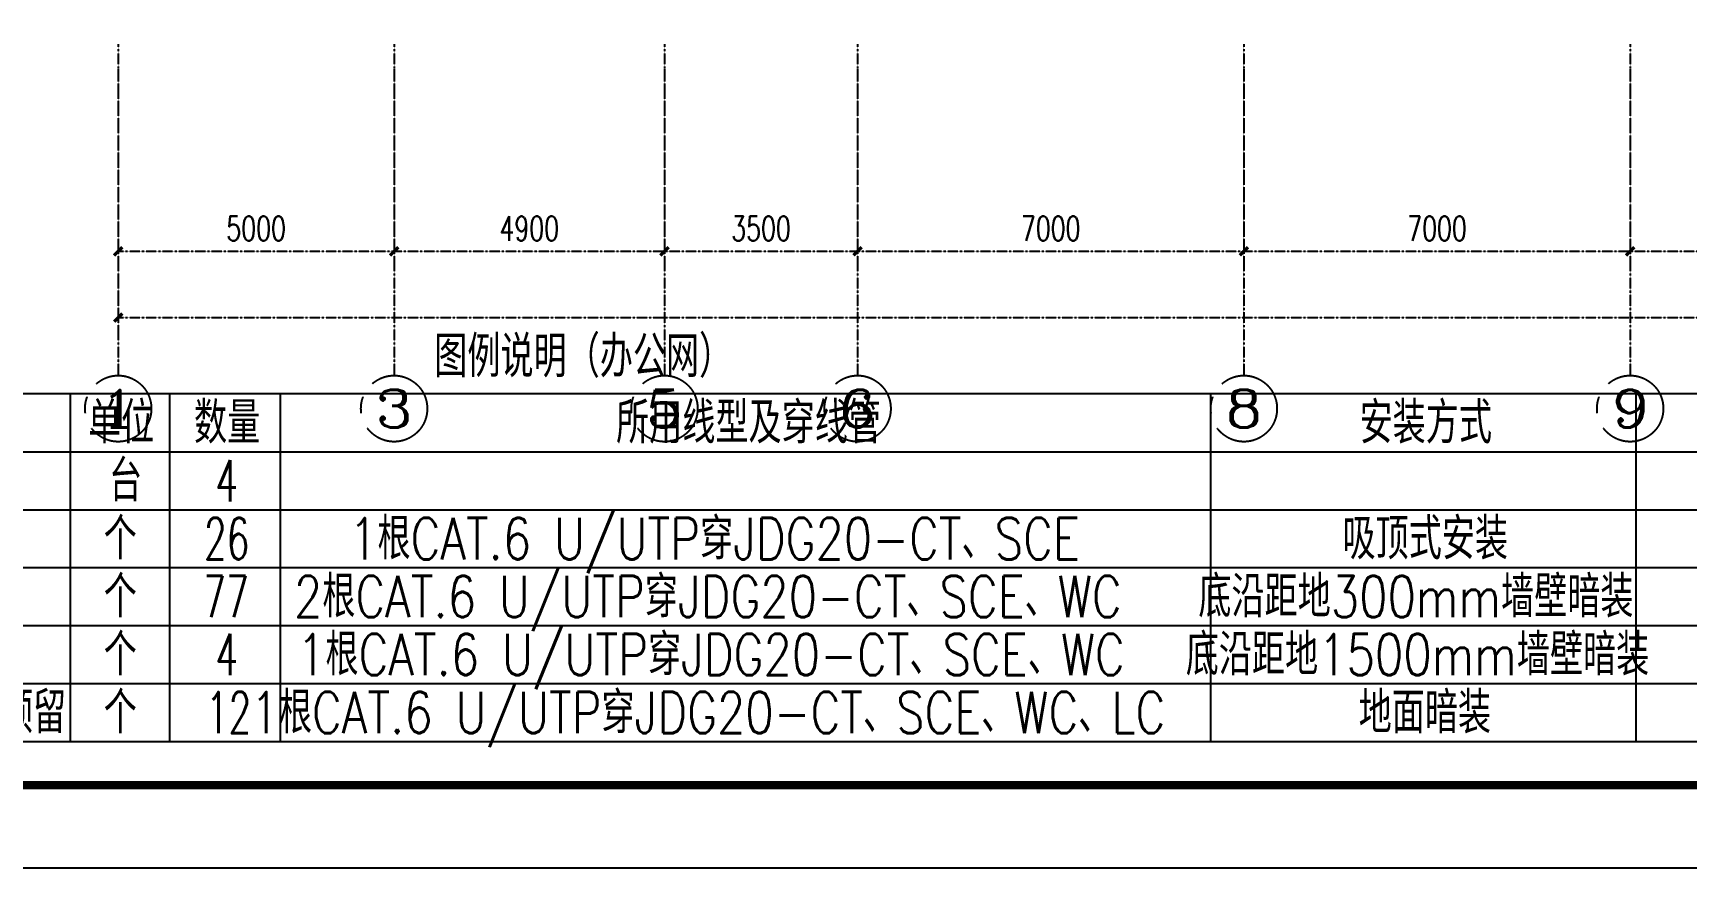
# Model space of a CAD drawing. Extents: x 1241380 to 1952554, y 1012187 to 1766051.
# Drawn here: x 1569373 to 1599344, y 1186195 to 1201318 of the extents above; entities that cross this region are included whole.
import ezdxf
from ezdxf.enums import TextEntityAlignment as Align

# ---------------------------------------------------------------- set-up
doc = ezdxf.new("R2010")
doc.units = 0
doc.linetypes.add('CENTER', pattern=[2, 1.25, -0.25, 0.25, -0.25])
for name, color, linetype in [('1-建筑底图', 8, 'Continuous'), ('AXIS', 251, 'CENTER'), ('AXIS_TEXT', 7, 'Continuous'), ('BTTK', 7, 'Continuous'), ('PUB_TITLE', 7, 'Continuous'), ('TEL_TAB', 7, 'Continuous'), ('WALL', 2, 'Continuous')]:
    doc.layers.add(name, color=color, linetype=linetype)
doc.styles.add('_TCH_AXIS', font='COMPLEX', dxfattribs={"bigfont": 'GBCBIG'})
doc.styles.add('_TCH_DIM_T3', font='SIMPLEX', dxfattribs={"width": 0.705882, "bigfont": 'GBCBIG'})
doc.styles.add('_TEL_DIM', font='SIMPLEX', dxfattribs={"width": 0.8, "height": 3.5, "bigfont": 'HZTXT'})
doc.styles.add('COMPLEX', font='COMPLEX')
doc.styles.add('HZ(TK)', font='geniso.shx', dxfattribs={"width": 0.9, "bigfont": 'hztxt.shx'})
doc.styles.get("Standard").update_dxf_attribs({"font": 'gbeitc.shx', "bigfont": 'gbcbig.shx'})
doc.linetypes.add('JIEDI', pattern='A,1.25,-0.25,0.25,-0.25,0.625,["/",Standard,S=0.6,R=0,X=0,Y=-0.3],0.625,-0.25,0.25,-0.25', length=4)
doc.dimstyles.new('_TCH_ARCH&&150', dxfattribs={"dimtxt": 446.25, "dimasz": 150, "dimexe": 375, "dimexo": 450, "dimgap": 189.375, "dimtad": 1, "dimdec": 0, "dimzin": 0, "dimdsep": 46, "dimtxsty": '_TCH_DIM_T3', "dimblk": 'ARCHTICK', "dimcen": 0.09, "dimclrt": 7, "dimazin": 2, "dimtfac": 1, "dimtdec": 0, "dimtix": 1, "dimtmove": 2, "dimatfit": 3, "dimfxl": 1, "dimtolj": 1, "dimtzin": 0, "dimarcsym": 0})

# ---------------------------------------------------------------- blocks, each defined once
blk = doc.blocks.new('_AXISO')
blk.add_circle((0, 0), 0.5)
at = {"layer": 'AXIS_TEXT', "style": 'COMPLEX', "width": 1.041667}
blk.add_attdef('A', text='', height=0.56, dxfattribs=at).set_placement((-0.25, -0.28), (0.25, -0.28), align=Align.FIT)
blk = doc.blocks.new('_ArchTick')
at = {"color": 0, "linetype": 'ByBlock', "const_width": 0.4}
blk.add_lwpolyline([(-0.5, -0.5), (0.5, 0.5)], dxfattribs=at)
blk = doc.blocks.new('*D59')
at = {"layer": 'AXIS', "color": 0, "lineweight": -2, "transparency": 16777216}
for p, q in [((926858, 771137), (926858, 766262)), ((1041608, 771137), (1041608, 766262)), ((926858, 766637), (1041608, 766637))]:
    blk.add_line(p, q, dxfattribs=at)
at = {"layer": 'Defpoints', "color": 0}
for p in [(926858, 771587), (1041608, 771587), (1041608, 766637)]:
    blk.add_point(p, dxfattribs=at)
at = {"layer": 'AXIS', "color": 0, "lineweight": -2, "transparency": 16777216, "xscale": 150, "yscale": 150, "zscale": 150, "rotation": 180}
blk.add_blockref('_ArchTick', (926858, 766637), dxfattribs=at)
at = {"layer": 'AXIS', "color": 0, "lineweight": -2, "transparency": 16777216, "xscale": 150, "yscale": 150, "zscale": 150}
blk.add_blockref('_ArchTick', (1041608, 766637), dxfattribs=at)
at = {"layer": 'AXIS', "color": 7, "transparency": 16777216, "insert": (984233, 767049), "char_height": 446.2, "attachment_point": 5, "style": '_TCH_DIM_T3'}
blk.add_mtext('\\A1;114750', dxfattribs=at)
blk = doc.blocks.new('*D60')
at = {"layer": 'AXIS', "color": 0, "lineweight": -2, "transparency": 16777216}
for p, q in [((926858, 771137), (926858, 767462)), ((931858, 771137), (931858, 767462)), ((926858, 767837), (931858, 767837))]:
    blk.add_line(p, q, dxfattribs=at)
at = {"layer": 'Defpoints', "color": 0}
for p in [(926858, 771587), (931858, 771587), (931858, 767837)]:
    blk.add_point(p, dxfattribs=at)
at = {"layer": 'AXIS', "color": 0, "lineweight": -2, "transparency": 16777216, "xscale": 150, "yscale": 150, "zscale": 150, "rotation": 180}
blk.add_blockref('_ArchTick', (926858, 767837), dxfattribs=at)
at = {"layer": 'AXIS', "color": 0, "lineweight": -2, "transparency": 16777216, "xscale": 150, "yscale": 150, "zscale": 150}
blk.add_blockref('_ArchTick', (931858, 767837), dxfattribs=at)
at = {"layer": 'AXIS', "color": 7, "transparency": 16777216, "insert": (929358, 768249), "char_height": 446.2, "attachment_point": 5, "style": '_TCH_DIM_T3'}
blk.add_mtext('\\A1;5000', dxfattribs=at)
blk = doc.blocks.new('*D61')
at = {"layer": 'AXIS', "color": 0, "lineweight": -2, "transparency": 16777216}
for p, q in [((931858, 771137), (931858, 767462)), ((936758, 771137), (936758, 767462)), ((931858, 767837), (936758, 767837))]:
    blk.add_line(p, q, dxfattribs=at)
at = {"layer": 'Defpoints', "color": 0}
for p in [(931858, 771587), (936758, 771587), (936758, 767837)]:
    blk.add_point(p, dxfattribs=at)
at = {"layer": 'AXIS', "color": 0, "lineweight": -2, "transparency": 16777216, "xscale": 150, "yscale": 150, "zscale": 150, "rotation": 180}
blk.add_blockref('_ArchTick', (931858, 767837), dxfattribs=at)
at = {"layer": 'AXIS', "color": 0, "lineweight": -2, "transparency": 16777216, "xscale": 150, "yscale": 150, "zscale": 150}
blk.add_blockref('_ArchTick', (936758, 767837), dxfattribs=at)
at = {"layer": 'AXIS', "color": 7, "transparency": 16777216, "insert": (934308, 768249), "char_height": 446.2, "attachment_point": 5, "style": '_TCH_DIM_T3'}
blk.add_mtext('\\A1;4900', dxfattribs=at)
blk = doc.blocks.new('*D62')
at = {"layer": 'AXIS', "color": 0, "lineweight": -2, "transparency": 16777216}
for p, q in [((936758, 771137), (936758, 767462)), ((940258, 771137), (940258, 767462)), ((936758, 767837), (940258, 767837))]:
    blk.add_line(p, q, dxfattribs=at)
at = {"layer": 'Defpoints', "color": 0}
for p in [(936758, 771587), (940258, 771587), (940258, 767837)]:
    blk.add_point(p, dxfattribs=at)
at = {"layer": 'AXIS', "color": 0, "lineweight": -2, "transparency": 16777216, "xscale": 150, "yscale": 150, "zscale": 150, "rotation": 180}
blk.add_blockref('_ArchTick', (936758, 767837), dxfattribs=at)
at = {"layer": 'AXIS', "color": 0, "lineweight": -2, "transparency": 16777216, "xscale": 150, "yscale": 150, "zscale": 150}
blk.add_blockref('_ArchTick', (940258, 767837), dxfattribs=at)
at = {"layer": 'AXIS', "color": 7, "transparency": 16777216, "insert": (938508, 768249), "char_height": 446.2, "attachment_point": 5, "style": '_TCH_DIM_T3'}
blk.add_mtext('\\A1;3500', dxfattribs=at)
blk = doc.blocks.new('*D63')
at = {"layer": 'AXIS', "color": 0, "lineweight": -2, "transparency": 16777216}
for p, q in [((940258, 771137), (940258, 767462)), ((947258, 771137), (947258, 767462)), ((940258, 767837), (947258, 767837))]:
    blk.add_line(p, q, dxfattribs=at)
at = {"layer": 'Defpoints', "color": 0}
for p in [(940258, 771587), (947258, 771587), (947258, 767837)]:
    blk.add_point(p, dxfattribs=at)
at = {"layer": 'AXIS', "color": 0, "lineweight": -2, "transparency": 16777216, "xscale": 150, "yscale": 150, "zscale": 150, "rotation": 180}
blk.add_blockref('_ArchTick', (940258, 767837), dxfattribs=at)
at = {"layer": 'AXIS', "color": 0, "lineweight": -2, "transparency": 16777216, "xscale": 150, "yscale": 150, "zscale": 150}
blk.add_blockref('_ArchTick', (947258, 767837), dxfattribs=at)
at = {"layer": 'AXIS', "color": 7, "transparency": 16777216, "insert": (943758, 768249), "char_height": 446.2, "attachment_point": 5, "style": '_TCH_DIM_T3'}
blk.add_mtext('\\A1;7000', dxfattribs=at)
blk = doc.blocks.new('*D64')
at = {"layer": 'AXIS', "color": 0, "lineweight": -2, "transparency": 16777216}
for p, q in [((947258, 771137), (947258, 767462)), ((954258, 771137), (954258, 767462)), ((947258, 767837), (954258, 767837))]:
    blk.add_line(p, q, dxfattribs=at)
at = {"layer": 'Defpoints', "color": 0}
for p in [(947258, 771587), (954258, 771587), (954258, 767837)]:
    blk.add_point(p, dxfattribs=at)
at = {"layer": 'AXIS', "color": 0, "lineweight": -2, "transparency": 16777216, "xscale": 150, "yscale": 150, "zscale": 150, "rotation": 180}
blk.add_blockref('_ArchTick', (947258, 767837), dxfattribs=at)
at = {"layer": 'AXIS', "color": 0, "lineweight": -2, "transparency": 16777216, "xscale": 150, "yscale": 150, "zscale": 150}
blk.add_blockref('_ArchTick', (954258, 767837), dxfattribs=at)
at = {"layer": 'AXIS', "color": 7, "transparency": 16777216, "insert": (950758, 768249), "char_height": 446.2, "attachment_point": 5, "style": '_TCH_DIM_T3'}
blk.add_mtext('\\A1;7000', dxfattribs=at)
blk = doc.blocks.new('*D31')
at = {"layer": 'AXIS', "color": 0, "lineweight": -2, "transparency": 16777216}
for p, q in [((954258, 771137), (954258, 767462)), ((961258, 771137), (961258, 767462)), ((954258, 767837), (961258, 767837))]:
    blk.add_line(p, q, dxfattribs=at)
at = {"layer": 'Defpoints', "color": 0}
for p in [(954258, 771587), (961258, 771587), (961258, 767837)]:
    blk.add_point(p, dxfattribs=at)
at = {"layer": 'AXIS', "color": 0, "lineweight": -2, "transparency": 16777216, "xscale": 150, "yscale": 150, "zscale": 150, "rotation": 180}
blk.add_blockref('_ArchTick', (954258, 767837), dxfattribs=at)
at = {"layer": 'AXIS', "color": 0, "lineweight": -2, "transparency": 16777216, "xscale": 150, "yscale": 150, "zscale": 150}
blk.add_blockref('_ArchTick', (961258, 767837), dxfattribs=at)
at = {"layer": 'AXIS', "color": 7, "transparency": 16777216, "insert": (957758, 768249), "char_height": 446.2, "attachment_point": 5, "style": '_TCH_DIM_T3'}
blk.add_mtext('\\A1;7000', dxfattribs=at)
blk = doc.blocks.new('vhtemplate_2020年新竖式图框_A0')
at = {"layer": 'PUB_TITLE', "color": 7}
blk.add_lwpolyline([(0, 0), (1189, 0), (1189, 841), (0, 841)], close=True, dxfattribs=at)
at = {"layer": 'PUB_TITLE', "const_width": 1}
blk.add_lwpolyline([(25, 10), (1179, 10), (1179, 831), (25, 831)], close=True, dxfattribs=at)
at = {"layer": 'BTTK', "color": 4, "style": 'HZ(TK)', "width": 0.9}
for tag, p in [('合作单位', (1144, 743.5)), ('建设单位', (1144, 209.5)), ('工程名称', (1144, 176.5)), ('子项名称', (1154, 160)), ('图纸名称', (1144, 141))]:
    blk.add_attdef(tag, text='', height=3.5, dxfattribs=at).set_placement(p, align=Align.MIDDLE_CENTER)
for tag, p in [('注册证书号', (1156.5, 309.01)), ('注册印章号', (1156.5, 301.01)), ('设计号', (1154, 193)), ('图别', (1137.75, 34)), ('图号', (1170.25, 34)), ('版本号', (1137.75, 26)), ('日期', (1170.25, 26))]:
    blk.add_attdef(tag, text='', height=3.5, dxfattribs=at).set_placement(p, align=Align.MIDDLE)
blk = doc.blocks.new('ERT')
at = {"layer": 'AXIS'}
for p, q in [((926858.2, 771586.5), (926858.2, 765586.5)), ((931858.2, 771586.5), (931858.2, 765586.5)), ((936758.2, 771586.5), (936758.2, 765586.5)), ((940258.2, 771586.5), (940258.2, 765586.5)), ((947258.2, 771586.5), (947258.2, 765586.5)), ((954258.2, 771586.5), (954258.2, 765586.5))]:
    blk.add_line(p, q, dxfattribs=at)
ref = blk.add_blockref('_AXISO', (926858.2, 764986.5), dxfattribs=dict(at, xscale=1200, yscale=1200, zscale=1200))
ref.add_attrib('A', '1', dxfattribs={"layer": 'AXIS_TEXT', "height": 678.8, "style": '_TCH_AXIS', "width": 2.333333}).set_placement((926518.8, 764647.1), (927197.6, 764647.1), align=Align.FIT)
ref = blk.add_blockref('_AXISO', (931858.2, 764986.5), dxfattribs=dict(at, xscale=1200, yscale=1200, zscale=1200))
ref.add_attrib('A', '3', dxfattribs={"layer": 'AXIS_TEXT', "height": 678.8, "style": '_TCH_AXIS', "width": 1.5}).set_placement((931518.8, 764647.1), (932197.6, 764647.1), align=Align.FIT)
ref = blk.add_blockref('_AXISO', (936758.2, 764986.5), dxfattribs=dict(at, xscale=1200, yscale=1200, zscale=1200))
ref.add_attrib('A', '5', dxfattribs={"layer": 'AXIS_TEXT', "height": 678.8, "style": '_TCH_AXIS', "width": 1.5}).set_placement((936418.8, 764647.1), (937097.6, 764647.1), align=Align.FIT)
ref = blk.add_blockref('_AXISO', (940258.2, 764986.5), dxfattribs=dict(at, xscale=1200, yscale=1200, zscale=1200))
ref.add_attrib('A', '6', dxfattribs={"layer": 'AXIS_TEXT', "height": 678.8, "style": '_TCH_AXIS', "width": 1.5}).set_placement((939918.8, 764647.1), (940597.6, 764647.1), align=Align.FIT)
ref = blk.add_blockref('_AXISO', (947258.2, 764986.5), dxfattribs=dict(at, xscale=1200, yscale=1200, zscale=1200))
ref.add_attrib('A', '8', dxfattribs={"layer": 'AXIS_TEXT', "height": 678.8, "style": '_TCH_AXIS', "width": 1.5}).set_placement((946918.8, 764647.1), (947597.6, 764647.1), align=Align.FIT)
ref = blk.add_blockref('_AXISO', (954258.2, 764986.5), dxfattribs=dict(at, xscale=1200, yscale=1200, zscale=1200))
ref.add_attrib('A', '9', dxfattribs={"layer": 'AXIS_TEXT', "height": 678.8, "style": '_TCH_AXIS', "width": 1.5}).set_placement((953918.8, 764647.1), (954597.6, 764647.1), align=Align.FIT)
for p1, p2, distance, picture, middle in [((926858.2, 771586.5), (1041608.2, 771586.5), -4950, '*D59', (984233.2, 767049)), ((926858.2, 771586.5), (931858.2, 771586.5), -3750, '*D60', (929358.2, 768249)), ((931858.2, 771586.5), (936758.2, 771586.5), -3750, '*D61', (934308.2, 768249)), ((936758.2, 771586.5), (940258.2, 771586.5), -3750, '*D62', (938508.2, 768249)), ((940258.2, 771586.5), (947258.2, 771586.5), -3750, '*D63', (943758.2, 768249)), ((947258.2, 771586.5), (954258.2, 771586.5), -3750, '*D64', (950758.2, 768249)), ((954258.2, 771586.5), (961258.2, 771586.5), -3750, '*D31', (957758.2, 768249))]:
    dim = blk.add_aligned_dim(p1=p1, p2=p2, distance=distance, dimstyle='_TCH_ARCH&&150', dxfattribs=at)
    dim.commit()
    dim.dimension.update_dxf_attribs({"geometry": picture, "text_midpoint": middle})
blk = doc.blocks.new('1-一层建筑底图')
at = {"layer": '1-建筑底图', "color": 8}
blk.add_blockref('ERT', (-926708, -773142), dxfattribs=at)

msp = doc.modelspace()

# ---------------------------------------------------------------- linework, layer by layer
at = {"layer": 'TEL_TAB'}
msp.add_lwpolyline([(1552155.9, 1188484.3), (1606122.5, 1188484.3), (1606122.5, 1194784.3), (1552155.9, 1194784.3)], close=True, dxfattribs=at)
for points in [[(1570043, 1194784.3), (1570043, 1188484.3)], [(1571843, 1194784.3), (1571843, 1188484.3)], [(1573850.3, 1194784.3), (1573850.3, 1188484.3)], [(1590708.7, 1194784.3), (1590708.7, 1188484.3)], [(1598415.6, 1194784.3), (1598415.6, 1188484.3)], [(1552155.9, 1193734.3), (1606122.5, 1193734.3)], [(1552155.9, 1192684.3), (1606122.5, 1192684.3)], [(1552155.9, 1191634.3), (1606122.5, 1191634.3)], [(1552155.9, 1190584.3), (1606122.5, 1190584.3)], [(1552155.9, 1189534.3), (1606122.5, 1189534.3)]]:
    msp.add_lwpolyline(points, dxfattribs=at)

# ---------------------------------------------------------------- block references
at = {"layer": '1-建筑底图', "linetype": 'JIEDI'}
msp.add_blockref('1-一层建筑底图', (1570765, 1202671.1), dxfattribs=at)
at = {"layer": 'WALL', "xscale": 150, "yscale": 150, "zscale": 150}
msp.add_blockref('vhtemplate_2020年新竖式图框_A0', (1546439.2, 1186194.8), dxfattribs=at)

# ---------------------------------------------------------------- texts
at = {"layer": 'TEL_TAB', "style": '_TEL_DIM'}
for s, width, p in [('图例说明（办公网）', 0.8, (1576642.3, 1195084.3)), ('单位', 0.8, (1570369, 1193884.3)), ('数量', 0.8, (1572289.2, 1193884.3)), ('所用线型及穿线管', 0.8, (1579938.5, 1193884.3)), ('安装方式', 0.8, (1593411.7, 1193884.3)), ('台', 0.8, (1570749.3, 1192834.3)), ('4', 0.64, (1572675.2, 1192834.3)), ('个', 0.8, (1570652.5, 1191784.3)), ('1根CAT.6 U/UTP穿JDG20-CT、SCE', 0.8, (1575099.7, 1191784.3)), ('吸顶式安装', 0.8, (1593102.3, 1191784.3)), ('26', 0.64, (1572469.5, 1191784.3)), ('个', 0.8, (1570652.5, 1190734.3)), ('77', 0.64, (1572458.1, 1190734.3)), ('2根CAT.6 U/UTP穿JDG20-CT、SCE、WC', 0.8, (1574099.7, 1190734.3)), ('底沿距地300mm墙壁暗装', 0.8, (1590490.4, 1190734.3)), ('个', 0.8, (1570652.5, 1189684.3)), ('1根CAT.6 U/UTP穿JDG20-CT、SCE、WC', 0.8, (1574156.9, 1189684.3)), ('底沿距地1500mm墙壁暗装', 0.8, (1590261.8, 1189684.3)), ('4', 0.64, (1572675.2, 1189684.3)), ('留接线底盒，做水晶头预留', 0.8, (1562771.3, 1188634.3)), ('个', 0.8, (1570652.5, 1188634.3)), ('12', 0.64, (1572503.8, 1188634.3)), ('1根CAT.6 U/UTP穿JDG20-CT、SCE、WC、LC', 0.8, (1573314, 1188634.3)), ('地面暗装', 0.8, (1593395.2, 1188634.3))]:
    msp.add_text(s, height=750, dxfattribs=dict(at, width=width)).set_placement(p)

doc.saveas('drawing.dxf')
